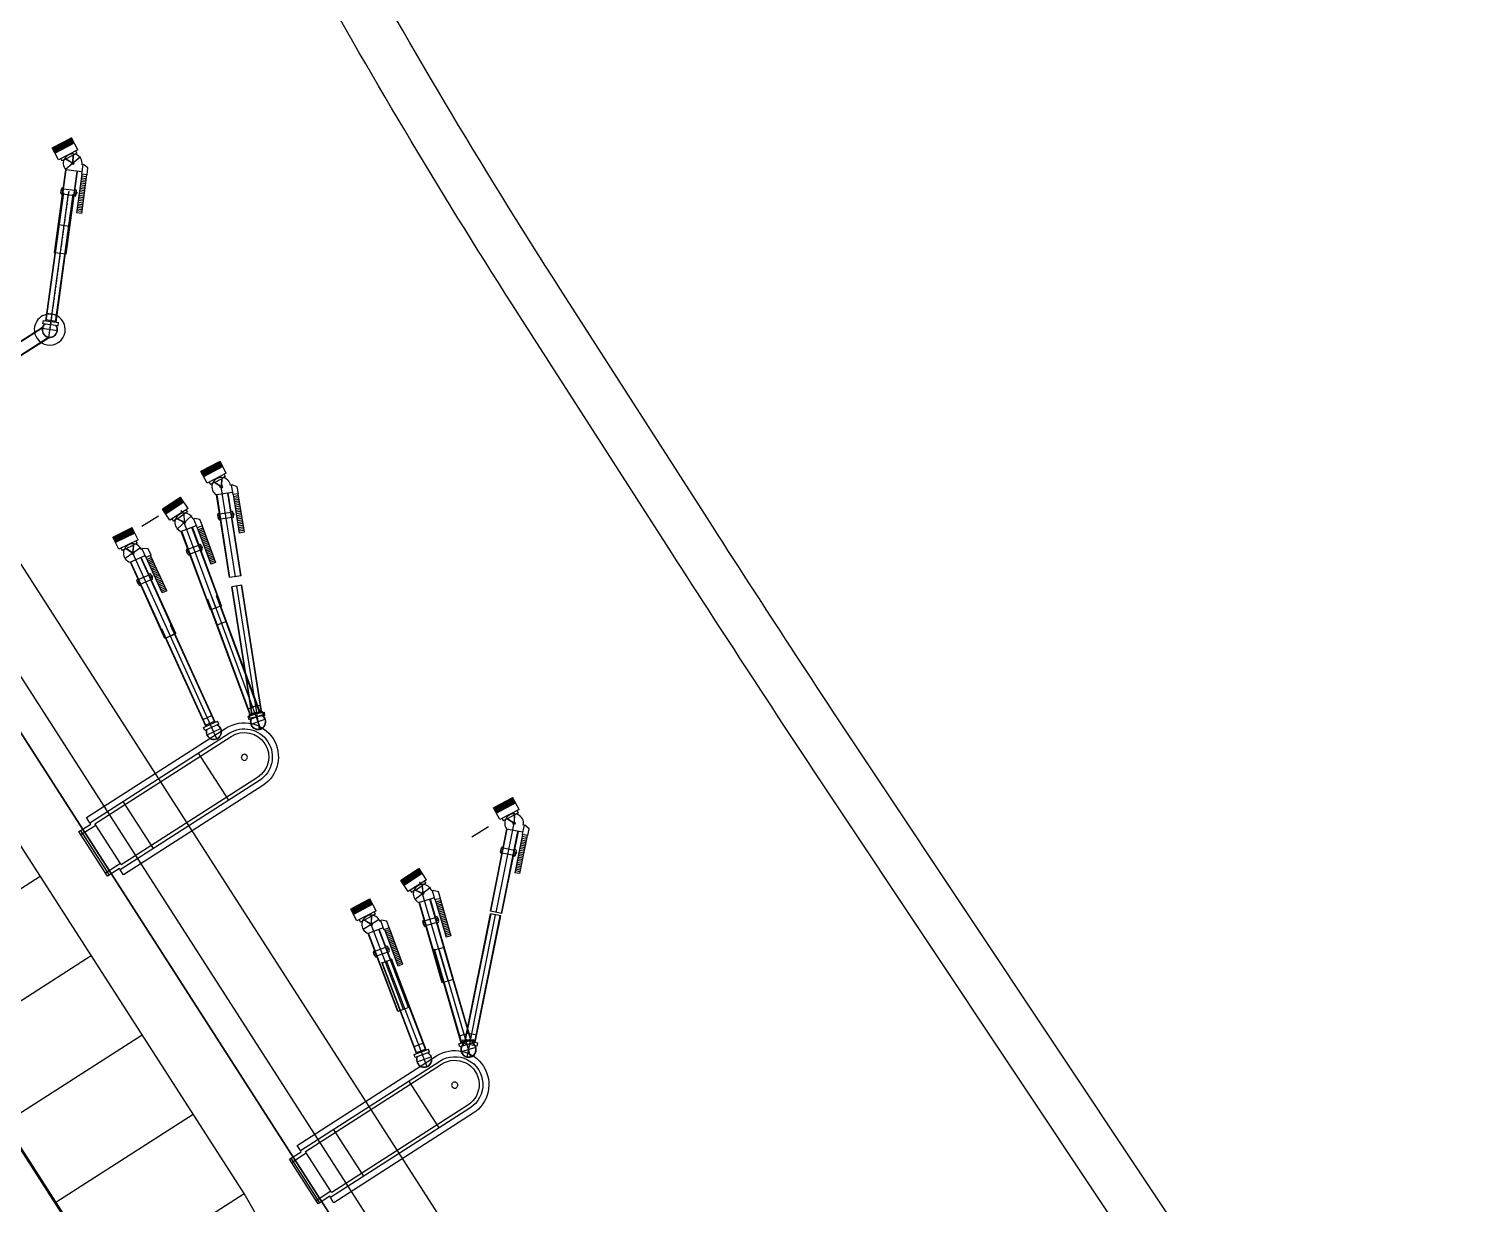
# Model space of a CAD drawing. Header units: millimetres. Extents: x 152904052 to 153933663, y 538271515 to 539240469.
# Drawn here: x 153551896 to 153554262, y 539112322 to 539114253 of the extents above; entities that cross this region are included whole.
import ezdxf

# ---------------------------------------------------------------- set-up
doc = ezdxf.new("R2010")
doc.units = ezdxf.units.MM
doc.linetypes.add('HIDDEN', pattern=[5.08, 2.54, -2.54])
doc.layers.add('BORD', color=7, linetype='Continuous')

msp = doc.modelspace()

# ---------------------------------------------------------------- linework, layer by layer
at = {"layer": 'BORD', "color": 133}
for points in [[(153553400.8, 539110687.6, 0.040914), (153553277.8, 539110923.6), (153551273.6, 539114045.4), (153550517.6, 539115455.4, 0.296213), (153550284.7, 539115583.4), (153549985.5, 539115561.5, 0.203452), (153549815.9, 539115474.3), (153549431.9, 539115013.3, 0.176327), (153549375.3, 539114856.3), (153549375.9, 539114706.3, 0.344328), (153549473, 539114582.9), (153550485.9, 539114334.1, -0.192117), (153550791, 539114116.1), (153552137.9, 539112013, -0.282544), (153552143.2, 539111383.4, -0.030306), (153551486.1, 539110568), (153552597, 539109546.4), (153552885.3, 539109875.9, 0.256068), (153553035.8, 539110556.9), (153553400.8, 539110687.6)], [(153553277.8, 539110923.6), (153553400.8, 539110687.6), (153553027, 539110553.7), (153552968.2, 539110724.8), (153550791, 539114116.1, 0.192117), (153550485.9, 539114334.1), (153549473, 539114582.9, -0.344328), (153549375.9, 539114706.3), (153549375.3, 539114856.3, -0.176327), (153549431.9, 539115013.3), (153549815.9, 539115474.3, -0.203452), (153549985.5, 539115561.5), (153550284.7, 539115583.4, -0.296213), (153550517.6, 539115455.4), (153551273.6, 539114045.4), (153553277.8, 539110923.6)], [(153551978.8, 539112934), (153551998.2, 539112946.4), (153551996.8, 539112948.6), (153552225.7, 539113095.5, -1), (153552275.4, 539113018.1), (153552046.5, 539112871.1), (153552045.2, 539112873.2), (153552025.8, 539112860.8)], [(153551982.1, 539112929), (153552006.5, 539112944.6), (153552005.1, 539112946.7), (153552229, 539113090.4, -1), (153552272.2, 539113023.1), (153552048.4, 539112879.4), (153552047, 539112881.5), (153552022.6, 539112865.9)], [(153551991.4, 539112957), (153552220.3, 539113103.9, -1), (153552280.8, 539113009.7), (153552051.9, 539112862.7)], [(153552337.2, 539112418.4), (153552566.1, 539112565.3, -1), (153552626.6, 539112471.1), (153552397.7, 539112324.2)], [(153552324.6, 539112395.5), (153552343.9, 539112407.9), (153552342.6, 539112410), (153552571.5, 539112556.9, -1), (153552621.2, 539112479.5), (153552392.3, 539112332.6), (153552390.9, 539112334.7), (153552371.6, 539112322.2)], [(153552327.8, 539112390.4), (153552352.2, 539112406.1), (153552350.9, 539112408.2), (153552574.7, 539112551.9, -1), (153552617.9, 539112484.6), (153552394.1, 539112340.9), (153552392.8, 539112343), (153552368.4, 539112327.3)], [(153553038.3, 539110548.2, 0.052875), (153552250.2, 539112339.2, 118.242353)]]:
    msp.add_lwpolyline(points, format="xyb", dxfattribs=at)
at = {"layer": 'BORD', "color": 133, "ltscale": 10}
for points in [[(153553319.9, 539110950.6), (153551316.8, 539114070.8), (153550918.5, 539114813.5, 0.414214), (153550715.4, 539114874.9), (153550398.8, 539114705.1, 0.212557), (153550363.9, 539114660.1), (153550319.2, 539114478, 0.414214), (153550429.1, 539114296.6), (153550474, 539114285.5, -0.192117), (153550748.9, 539114089), (153551852.3, 539112370.4)], [(153554261.6, 539111588.3, -0.017027), (153554023.6, 539111920.8), (153553288.1, 539113025.5, -0.004151), (153553011, 539113449.4), (153552770, 539113824.9, -0.017258), (153552399.6, 539114448.1)], [(153554044.8, 539111748.1, -0.00639), (153553957, 539111876.4), (153553221.5, 539112981.2, -0.004151), (153552943.7, 539113406.2), (153552702.6, 539113781.6, -0.015942), (153552356.4, 539114360.8, -0.015942)]]:
    msp.add_lwpolyline(points, format="xyb", dxfattribs=at)
at = {"layer": 'BORD', "color": 133, "flags": 128}
for points in [[(153552250.2, 539112339.2), (153551039, 539114223.5)], [(153551964.9, 539114073.1), (153551936.6, 539114058.2)], [(153551967.2, 539114071.2), (153551936.8, 539114055.2)], [(153551965.4, 539114072.1), (153551937.1, 539114057.1)], [(153551967.8, 539114070.2), (153551937.4, 539114054.1)], [(153551968.3, 539114069.2), (153551937.9, 539114053.2)], [(153551968.9, 539114068.1), (153551938.5, 539114052.1)], [(153551969.5, 539114067), (153551939.1, 539114050.9)], [(153551971.1, 539114065.3), (153551939.5, 539114048.6)], [(153551970.1, 539114065.9), (153551939.7, 539114049.8)], [(153551950.8, 539114065.6), (153551951.3, 539114064.6)], [(153551964.9, 539114073.2), (153551965.9, 539114073.8)], [(153551964.9, 539114073.2), (153551966.2, 539114070.7)], [(153551970.5, 539114065), (153551965.9, 539114073.8)], [(153551966.5, 539114074), (153551966, 539114073.7)], [(153551976.8, 539114054.5), (153551966.5, 539114074)], [(153551935, 539114057.3), (153551935.5, 539114057.6)], [(153551945.2, 539114037.8), (153551935, 539114057.3)], [(153551936.5, 539114058.3), (153551935.5, 539114057.7)], [(153551940.1, 539114048.9), (153551935.5, 539114057.7)], [(153551936.5, 539114058.3), (153551937.9, 539114055.7)], [(153551976.8, 539114054.5), (153551945.2, 539114037.8)], [(153551948.8, 539114039.7), (153551950.8, 539114036)], [(153551956.9, 539114039.2), (153551950.8, 539114036)], [(153551981.2, 539114042.7), (153551956.6, 539114022.1)], [(153551967.1, 539114032.8), (153551956.9, 539114039.2)], [(153551957.2, 539114039.3), (153551968.8, 539114045.5)], [(153551967.2, 539114033), (153551957.2, 539114039.3)], [(153551968.8, 539114045.5), (153551968.4, 539114033.6)], [(153551969.2, 539114045.7), (153551968.7, 539114033.6)], [(153551975.2, 539114048.9), (153551969.2, 539114045.7)], [(153551973.2, 539114052.6), (153551975.2, 539114048.9)], [(153551938.5, 539113885.2), (153551957.2, 539114021.5)], [(153551939.2, 539113885.1), (153551958, 539114021.4)], [(153551957, 539113882.7), (153551975.7, 539114018.9)], [(153551983.3, 539114017.9), (153551957.2, 539114021.5)], [(153551957.7, 539113882.6), (153551976.5, 539114018.8)], [(153551966.6, 539114032.1), (153551967.1, 539114032.8)], [(153551967.5, 539114030.5), (153551966.6, 539114032.1)], [(153551967.1, 539114031.3), (153551969.9, 539114032.8)], [(153551967.6, 539114033.7), (153551967.2, 539114033)], [(153551969.4, 539114030.4), (153551967.5, 539114030.5)], [(153551967.6, 539114033.7), (153551969.4, 539114030.4)], [(153551968.4, 539114033.6), (153551967.6, 539114033.7)], [(153551968.7, 539114033.6), (153551969.5, 539114033.6)], [(153551970.3, 539114032), (153551969.4, 539114030.4)], [(153551969.5, 539114033.6), (153551970.3, 539114032)], [(153551983.3, 539114014.4), (153551974.6, 539113951)], [(153551991.4, 539114013.2), (153551982.7, 539113949.8)], [(153551985, 539114030.3), (153551982.8, 539114014.4)], [(153551992.1, 539114013.2), (153551982.8, 539114014.4)], [(153551985, 539114030.3), (153551986.3, 539114030.2)], [(153551993.6, 539114024.5), (153551986.3, 539114030.2)], [(153551992.1, 539114013.2), (153551993.6, 539114024.5)], [(153551949.1, 539113982.9), (153551950.1, 539113990.4)], [(153551951.5, 539113991.5), (153551952.3, 539113991.4)], [(153551953, 539113990.4), (153551972.2, 539113987.8)], [(153551988.2, 539113989.7), (153551980.1, 539113990.9)], [(153551988.6, 539113992.6), (153551980.5, 539113993.7)], [(153551989, 539113995.4), (153551980.9, 539113996.6)], [(153551989.4, 539113998.3), (153551981.3, 539113999.4)], [(153551989.8, 539114001.1), (153551981.7, 539114002.3)], [(153551990.2, 539114004), (153551982, 539114005.1)], [(153551990.6, 539114006.8), (153551982.4, 539114008)], [(153551991, 539114009.7), (153551982.8, 539114010.8)], [(153551924.3, 539113773.5), (153551953.2, 539113983.5)], [(153551925.1, 539113773.4), (153551953.9, 539113983.4)], [(153551929.2, 539113746.1), (153551961.6, 539113982.4)], [(153551940.4, 539113771.3), (153551969.3, 539113981.3)], [(153551941.2, 539113771.2), (153551970, 539113981.2)], [(153551949.3, 539113988.3), (153551948.9, 539113985.2)], [(153551948.9, 539113985.2), (153551952.1, 539113984.7)], [(153551952.5, 539113987.9), (153551949.3, 539113988.3)], [(153551950.1, 539113981.6), (153551950.9, 539113981.4)], [(153551951.8, 539113982.2), (153551971.1, 539113979.5)], [(153551952.1, 539113984.7), (153551952.5, 539113987.9)], [(153551971.5, 539113982), (153551972, 539113985.2)], [(153551974.7, 539113981.6), (153551971.5, 539113982)], [(153551972.6, 539113978.5), (153551971.7, 539113978.6)], [(153551972, 539113985.2), (153551975.1, 539113984.8)], [(153551973.9, 539113988.4), (153551973.1, 539113988.5)], [(153551973.9, 539113979.5), (153551975, 539113987)], [(153551975.1, 539113984.8), (153551974.7, 539113981.6)], [(153551985.1, 539113966.9), (153551977, 539113968.1)], [(153551985.5, 539113969.8), (153551977.3, 539113970.9)], [(153551985.9, 539113972.6), (153551977.7, 539113973.8)], [(153551986.3, 539113975.5), (153551978.1, 539113976.6)], [(153551986.6, 539113978.3), (153551978.5, 539113979.5)], [(153551987, 539113981.2), (153551978.9, 539113982.3)], [(153551987.4, 539113984), (153551979.3, 539113985.2)], [(153551987.8, 539113986.9), (153551979.7, 539113988)], [(153551982.7, 539113949.8), (153551974.6, 539113951)], [(153551983.1, 539113952.7), (153551975, 539113953.8)], [(153551983.5, 539113955.5), (153551975.4, 539113956.7)], [(153551983.9, 539113958.4), (153551975.8, 539113959.5)], [(153551984.3, 539113961.2), (153551976.2, 539113962.4)], [(153551984.7, 539113964.1), (153551976.6, 539113965.2)], [(153551962.8, 539113928.5), (153551945.9, 539113930.8)], [(153551957.7, 539113882.6), (153551938.5, 539113885.2)], [(153551942.8, 539113782.8), (153551925.9, 539113785.2)], [(153551877.9, 539113736.5), (153551918.8, 539113762.8)], [(153551878.3, 539113735.9), (153551918.5, 539113761.7)], [(153551943.5, 539113757), (153551918.3, 539113760.5)], [(153551919.5, 539113768.5), (153551920.3, 539113774)], [(153551944.5, 539113765.1), (153551919.5, 539113768.5)], [(153551920.3, 539113774), (153551945.3, 539113770.6)], [(153551941.4, 539113772.4), (153551924.5, 539113774.8)], [(153551944.5, 539113765.1), (153551945.3, 539113770.6)], [(153551882.9, 539113716.8), (153551928.6, 539113746.2)], [(153551883.3, 539113716.2), (153551929.8, 539113746)], [(153552209, 539113541.5), (153552180.7, 539113526.6)], [(153552209.6, 539113540.5), (153552181.3, 539113525.6)], [(153552209, 539113541.6), (153552210, 539113542.2)], [(153552209, 539113541.6), (153552210.3, 539113539.1)], [(153552214.7, 539113533.4), (153552210, 539113542.2)], [(153552210.7, 539113542.4), (153552210.1, 539113542.1)], [(153552220.9, 539113522.9), (153552210.7, 539113542.4)], [(153552179.1, 539113525.7), (153552179.7, 539113526)], [(153552189.4, 539113506.3), (153552179.1, 539113525.7)], [(153552180.7, 539113526.7), (153552179.6, 539113526.1)], [(153552184.3, 539113517.4), (153552179.6, 539113526.1)], [(153552180.7, 539113526.7), (153552182, 539113524.2)], [(153552211.4, 539113539.7), (153552181, 539113523.6)], [(153552211.9, 539113538.6), (153552181.5, 539113522.6)], [(153552212.4, 539113537.7), (153552182, 539113521.6)], [(153552213, 539113536.5), (153552182.6, 539113520.5)], [(153552213.6, 539113535.4), (153552183.2, 539113519.3)], [(153552215.2, 539113533.7), (153552183.7, 539113517.1)], [(153552214.2, 539113534.3), (153552183.8, 539113518.2)], [(153552220.9, 539113522.9), (153552189.4, 539113506.3)], [(153552194.9, 539113534.1), (153552195.4, 539113533)], [(153552219.3, 539113517.3), (153552213.3, 539113514.1)], [(153552217.4, 539113521), (153552219.3, 539113517.3)], [(153552193, 539113508.2), (153552194.9, 539113504.4)], [(153552201, 539113507.6), (153552194.9, 539113504.4)], [(153552211.2, 539113501.2), (153552201, 539113507.6)], [(153552201.3, 539113507.8), (153552213, 539113513.9)], [(153552211.3, 539113501.4), (153552201.3, 539113507.8)], [(153552210.8, 539113500.5), (153552211.2, 539113501.2)], [(153552211.6, 539113498.9), (153552210.8, 539113500.5)], [(153552211.2, 539113499.7), (153552214, 539113501.2)], [(153552211.8, 539113502.1), (153552211.3, 539113501.4)], [(153552213.5, 539113498.8), (153552211.6, 539113498.9)], [(153552211.8, 539113502.1), (153552213.5, 539113498.8)], [(153552212.5, 539113502.1), (153552211.8, 539113502.1)], [(153552213, 539113513.9), (153552212.5, 539113502.1)], [(153552213.3, 539113514.1), (153552212.8, 539113502)], [(153552212.8, 539113502), (153552213.6, 539113502)], [(153552214.5, 539113500.4), (153552213.5, 539113498.8)], [(153552213.6, 539113502), (153552214.5, 539113500.4)], [(153552229, 539113503.6), (153552230.3, 539113503.8)], [(153552229, 539113503.6), (153552231.4, 539113487.7)], [(153552238.9, 539113500.4), (153552230.3, 539113503.8)], [(153552240.7, 539113489.2), (153552238.9, 539113500.4)], [(153552144.3, 539113482.5), (153552117.6, 539113464.9)], [(153552146.8, 539113480.9), (153552118.1, 539113461.9)], [(153552145, 539113481.5), (153552118.2, 539113463.9)], [(153552147.5, 539113479.9), (153552118.8, 539113460.9)], [(153552148.1, 539113479), (153552119.4, 539113460)], [(153552148.8, 539113477.9), (153552120.1, 539113459)], [(153552149.5, 539113476.8), (153552120.8, 539113457.9)], [(153552150.2, 539113475.8), (153552121.5, 539113456.8)], [(153552151.3, 539113475.3), (153552121.5, 539113455.7)], [(153552131, 539113473.7), (153552131.6, 539113472.7)], [(153552144.3, 539113482.6), (153552145.3, 539113483.2)], [(153552144.3, 539113482.6), (153552145.8, 539113480.2)], [(153552145.9, 539113483.5), (153552145.3, 539113483.1)], [(153552150.7, 539113475), (153552145.3, 539113483.2)], [(153552158, 539113465.1), (153552145.9, 539113483.5)], [(153552230.9, 539113491.2), (153552204.9, 539113487.1)], [(153552226.2, 539113351.3), (153552204.9, 539113487.1)], [(153552226.9, 539113351.4), (153552205.7, 539113487.2)], [(153552244.7, 539113354.1), (153552223.4, 539113490)], [(153552245.4, 539113354.3), (153552224.1, 539113490.1)], [(153552240.7, 539113489.2), (153552231.4, 539113487.7)], [(153552232, 539113487.8), (153552241.9, 539113424.6)], [(153552240.6, 539113485.5), (153552232.5, 539113484.3)], [(153552241.1, 539113482.7), (153552233, 539113481.4)], [(153552241.5, 539113479.9), (153552233.4, 539113478.6)], [(153552241.9, 539113477), (153552233.8, 539113475.7)], [(153552242.4, 539113474.2), (153552234.3, 539113472.9)], [(153552242.8, 539113471.3), (153552234.7, 539113470.1)], [(153552240.1, 539113489.1), (153552250, 539113425.9)], [(153552109.4, 539113452.5), (153552082.2, 539113435.6)], [(153552116.1, 539113463.9), (153552116.6, 539113464.2)], [(153552128.2, 539113445.5), (153552116.1, 539113463.9)], [(153552117.6, 539113465), (153552116.6, 539113464.3)], [(153552122, 539113456), (153552116.6, 539113464.3)], [(153552117.6, 539113465), (153552119.1, 539113462.6)], [(153552158, 539113465.1), (153552128.2, 539113445.5)], [(153552131.5, 539113447.7), (153552133.9, 539113444.2)], [(153552139.6, 539113447.9), (153552133.9, 539113444.2)], [(153552150.4, 539113442.5), (153552139.6, 539113447.9)], [(153552139.9, 539113448.1), (153552150.9, 539113455.4)], [(153552150.5, 539113442.8), (153552139.9, 539113448.1)], [(153552164.1, 539113453.2), (153552140.5, 539113431.5)], [(153552146.4, 539113461.2), (153552146.1, 539113460.5)], [(153552147.2, 539113461.3), (153552146.4, 539113461.2)], [(153552146.4, 539113461.2), (153552148.4, 539113458.1)], [(153552150.9, 539113455.4), (153552151.6, 539113443.5)], [(153552156.9, 539113459.3), (153552151.2, 539113455.6)], [(153552151.2, 539113455.6), (153552151.9, 539113443.5)], [(153552154.6, 539113462.9), (153552156.9, 539113459.3)], [(153552167.2, 539113448.2), (153552168.5, 539113448.7)], [(153552167.2, 539113448.2), (153552172.8, 539113433.2)], [(153552177.6, 539113447.1), (153552168.5, 539113448.7)], [(153552181.6, 539113436.4), (153552177.6, 539113447.1)], [(153552210.1, 539113453.6), (153552206.9, 539113453.1)], [(153552206.9, 539113453.1), (153552207.4, 539113449.9)], [(153552208.2, 539113447.8), (153552207, 539113455.3)], [(153552207.4, 539113449.9), (153552210.6, 539113450.4)], [(153552208, 539113456.7), (153552208.9, 539113456.8)], [(153552209.6, 539113446.8), (153552210.4, 539113447)], [(153552209.8, 539113456.1), (153552229, 539113459.1)], [(153552210.6, 539113450.4), (153552210.1, 539113453.6)], [(153552211.1, 539113447.9), (153552230.3, 539113450.9)], [(153552229.5, 539113456.6), (153552232.6, 539113457.1)], [(153552230, 539113453.5), (153552229.5, 539113456.6)], [(153552230.5, 539113460.2), (153552229.6, 539113460.1)], [(153552233.1, 539113454), (153552230, 539113453.5)], [(153552232, 539113450.3), (153552231.2, 539113450.2)], [(153552233, 539113451.7), (153552231.8, 539113459.2)], [(153552232.6, 539113457.1), (153552233.1, 539113454)], [(153552243.3, 539113468.5), (153552235.2, 539113467.2)], [(153552243.7, 539113465.6), (153552235.6, 539113464.4)], [(153552244.2, 539113462.8), (153552236.1, 539113461.5)], [(153552244.6, 539113460), (153552236.5, 539113458.7)], [(153552245.1, 539113457.1), (153552237, 539113455.9)], [(153552245.5, 539113454.3), (153552237.4, 539113453)], [(153552246, 539113451.4), (153552237.9, 539113450.2)], [(153552246.4, 539113448.6), (153552238.3, 539113447.3)], [(153552246.8, 539113445.8), (153552238.7, 539113444.5)], [(153552064.7, 539113432.6), (153552036, 539113418.4)], [(153552067, 539113430.7), (153552036.2, 539113415.5)], [(153552065.2, 539113431.6), (153552036.5, 539113417.4)], [(153552067.5, 539113429.6), (153552036.7, 539113414.4)], [(153552068, 539113428.7), (153552037.2, 539113413.4)], [(153552068.6, 539113427.5), (153552037.7, 539113412.3)], [(153552069.1, 539113426.4), (153552038.3, 539113411.1)], [(153552070.7, 539113424.6), (153552038.7, 539113408.8)], [(153552069.7, 539113425.2), (153552038.9, 539113410)], [(153552050.4, 539113425.5), (153552050.9, 539113424.5)], [(153552064.7, 539113432.7), (153552065.8, 539113433.2)], [(153552064.7, 539113432.7), (153552065.9, 539113430.2)], [(153552066.4, 539113433.4), (153552065.8, 539113433.1)], [(153552070.1, 539113424.4), (153552065.8, 539113433.2)], [(153552076.1, 539113413.7), (153552066.4, 539113433.4)], [(153552171.6, 539113436.4), (153552146.9, 539113427.3)], [(153552194.7, 539113298.4), (153552146.9, 539113427.3)], [(153552195.4, 539113298.6), (153552147.6, 539113427.6)], [(153552150, 539113441.7), (153552150.3, 539113442.4)], [(153552151.2, 539113440.2), (153552150, 539113441.7)], [(153552150.6, 539113440.9), (153552153.1, 539113442.9)], [(153552153, 539113440.5), (153552151.2, 539113440.2)], [(153552151.8, 539113443.5), (153552152.6, 539113443.7)], [(153552152.6, 539113443.7), (153552153.7, 539113442.2)], [(153552153.7, 539113442.2), (153552153, 539113440.5)], [(153552212.2, 539113304.9), (153552164.4, 539113433.8)], [(153552212.9, 539113305.1), (153552165.1, 539113434.1)], [(153552181.6, 539113436.4), (153552172.8, 539113433.2)], [(153552173.3, 539113433.4), (153552195.5, 539113373.4)], [(153552182.2, 539113432.8), (153552174.5, 539113430)], [(153552183.2, 539113430.2), (153552175.5, 539113427.3)], [(153552184.2, 539113427.5), (153552176.5, 539113424.6)], [(153552185.2, 539113424.8), (153552177.5, 539113421.9)], [(153552186.2, 539113422.1), (153552178.5, 539113419.2)], [(153552181, 539113436.2), (153552203.2, 539113376.2)], [(153552247.3, 539113442.9), (153552239.2, 539113441.6)], [(153552247.7, 539113440.1), (153552239.6, 539113438.8)], [(153552248.2, 539113437.2), (153552240.1, 539113436)], [(153552248.6, 539113434.4), (153552240.5, 539113433.1)], [(153552249.1, 539113431.5), (153552241, 539113430.3)], [(153552249.5, 539113428.7), (153552241.4, 539113427.4)], [(153552250, 539113425.9), (153552241.9, 539113424.6)], [(153552034.4, 539113417.6), (153552035, 539113417.9)], [(153552044.1, 539113397.9), (153552034.4, 539113417.6)], [(153552036, 539113418.5), (153552034.9, 539113418)], [(153552039.3, 539113409.1), (153552034.9, 539113418)], [(153552036, 539113418.5), (153552037.2, 539113416)], [(153552076.1, 539113413.7), (153552044.1, 539113397.9)], [(153552047.7, 539113399.7), (153552049.6, 539113395.9)], [(153552055.8, 539113398.9), (153552049.6, 539113395.9)], [(153552079.8, 539113400.4), (153552054.7, 539113382.5)], [(153552065.8, 539113392.2), (153552055.8, 539113398.9)], [(153552056.1, 539113399.1), (153552067.9, 539113404.9)], [(153552066, 539113392.5), (153552056.1, 539113399.1)], [(153552067.9, 539113404.9), (153552067.2, 539113393.1)], [(153552068.2, 539113405.1), (153552067.5, 539113393)], [(153552074.4, 539113408.1), (153552068.2, 539113405.1)], [(153552072.5, 539113411.9), (153552074.4, 539113408.1)], [(153552081.3, 539113397.8), (153552082.3, 539113398.3)], [(153552082.1, 539113398.8), (153552083.3, 539113399.4)], [(153552082.1, 539113398.8), (153552088.7, 539113384.2)], [(153552092.5, 539113398.5), (153552083.3, 539113399.4)], [(153552097.2, 539113388.1), (153552092.5, 539113398.5)], [(153552156, 539113398.1), (153552156.8, 539113398.4)], [(153552157.8, 539113397.9), (153552176, 539113404.7)], [(153552177.3, 539113406), (153552176.5, 539113405.7)], [(153552177, 539113402.3), (153552180, 539113403.4)], [(153552178.1, 539113399.3), (153552177, 539113402.3)], [(153552181.1, 539113400.4), (153552178.1, 539113399.3)], [(153552181.5, 539113398.2), (153552178.8, 539113405.3)], [(153552187.2, 539113419.4), (153552179.5, 539113416.5)], [(153552180, 539113403.4), (153552181.1, 539113400.4)], [(153552188.2, 539113416.7), (153552180.5, 539113413.8)], [(153552189.2, 539113414), (153552181.5, 539113411.1)], [(153552190.2, 539113411.3), (153552182.5, 539113408.4)], [(153552191.2, 539113408.6), (153552183.5, 539113405.7)], [(153552192.2, 539113405.9), (153552184.5, 539113403)], [(153552193.2, 539113403.2), (153552185.5, 539113400.3)], [(153552194.2, 539113400.5), (153552186.5, 539113397.6)], [(153552087.3, 539113387.4), (153552063.3, 539113376.5)], [(153552120.1, 539113251.3), (153552063.3, 539113376.5)], [(153552120.8, 539113251.6), (153552064, 539113376.8)], [(153552065.4, 539113391.6), (153552065.8, 539113392.2)], [(153552066.2, 539113389.9), (153552065.4, 539113391.6)], [(153552065.8, 539113390.7), (153552068.6, 539113392.2)], [(153552066.4, 539113393.1), (153552066, 539113392.5)], [(153552068, 539113389.8), (153552066.2, 539113389.9)], [(153552066.4, 539113393.1), (153552068, 539113389.8)], [(153552067.2, 539113393.1), (153552066.4, 539113393.1)], [(153552067.5, 539113393), (153552068.2, 539113393)], [(153552069.1, 539113391.3), (153552068, 539113389.8)], [(153552068.2, 539113393), (153552069.1, 539113391.3)], [(153552137.1, 539113259), (153552080.3, 539113384.2)], [(153552137.8, 539113259.3), (153552081, 539113384.5)], [(153552097.2, 539113388.1), (153552088.7, 539113384.2)], [(153552115.6, 539113326.1), (153552089.2, 539113384.4)], [(153552098.1, 539113384.5), (153552090.7, 539113381.2)], [(153552099.3, 539113381.9), (153552091.8, 539113378.5)], [(153552100.5, 539113379.3), (153552093, 539113375.9)], [(153552101.7, 539113376.7), (153552094.2, 539113373.3)], [(153552123.1, 539113329.5), (153552096.6, 539113387.8)], [(153552157.9, 539113389.5), (153552155.3, 539113396.6)], [(153552158.6, 539113395.5), (153552155.6, 539113394.4)], [(153552155.6, 539113394.4), (153552156.7, 539113391.4)], [(153552156.7, 539113391.4), (153552159.7, 539113392.5)], [(153552159.7, 539113392.5), (153552158.6, 539113395.5)], [(153552159.5, 539113388.8), (153552160.3, 539113389.1)], [(153552160.7, 539113390.1), (153552178.9, 539113396.9)], [(153552180.8, 539113396.6), (153552180, 539113396.4)], [(153552195.2, 539113397.8), (153552187.5, 539113394.9)], [(153552196.2, 539113395.1), (153552188.5, 539113392.2)], [(153552197.2, 539113392.4), (153552189.5, 539113389.5)], [(153552198.2, 539113389.7), (153552190.5, 539113386.8)], [(153552199.2, 539113387), (153552191.5, 539113384.1)], [(153552200.2, 539113384.3), (153552192.5, 539113381.4)], [(153552201.2, 539113381.6), (153552193.5, 539113378.7)], [(153552202.2, 539113378.9), (153552194.5, 539113376.1)], [(153552203.2, 539113376.2), (153552195.5, 539113373.4)], [(153552076.3, 539113348), (153552094, 539113356)], [(153552095.1, 539113357.4), (153552094.3, 539113357.1)], [(153552095.1, 539113353.7), (153552098, 539113355)], [(153552096.5, 539113350.8), (153552095.1, 539113353.7)], [(153552102.9, 539113374.1), (153552095.4, 539113370.7)], [(153552099.4, 539113352.1), (153552096.5, 539113350.8)], [(153552104.1, 539113371.4), (153552096.6, 539113368.1)], [(153552099.8, 539113349.9), (153552096.7, 539113356.8)], [(153552105.3, 539113368.8), (153552097.8, 539113365.4)], [(153552098, 539113355), (153552099.4, 539113352.1)], [(153552106.4, 539113366.2), (153552099, 539113362.8)], [(153552107.6, 539113363.6), (153552100.2, 539113360.2)], [(153552108.8, 539113361), (153552101.4, 539113357.6)], [(153552110, 539113358.3), (153552102.5, 539113355)], [(153552111.2, 539113355.7), (153552103.7, 539113352.3)], [(153552112.4, 539113353.1), (153552104.9, 539113349.7)], [(153552245.4, 539113354.3), (153552226.2, 539113351.3)], [(153552077, 539113339.5), (153552073.8, 539113346.5)], [(153552077.2, 539113345.6), (153552074.3, 539113344.3)], [(153552074.3, 539113344.3), (153552075.6, 539113341.4)], [(153552074.4, 539113348.1), (153552075.2, 539113348.4)], [(153552075.6, 539113341.4), (153552078.5, 539113342.7)], [(153552078.5, 539113342.7), (153552077.2, 539113345.6)], [(153552078.6, 539113339), (153552079.3, 539113339.3)], [(153552079.7, 539113340.4), (153552097.4, 539113348.4)], [(153552099.2, 539113348.3), (153552098.5, 539113348)], [(153552113.6, 539113350.5), (153552106.1, 539113347.1)], [(153552114.8, 539113347.9), (153552107.3, 539113344.5)], [(153552116, 539113345.3), (153552108.5, 539113341.9)], [(153552117.1, 539113342.6), (153552109.7, 539113339.2)], [(153552118.3, 539113340), (153552110.9, 539113336.6)], [(153552119.5, 539113337.4), (153552112.1, 539113334)], [(153552120.7, 539113334.8), (153552113.2, 539113331.4)], [(153552121.9, 539113332.2), (153552114.4, 539113328.8)], [(153552123.1, 539113329.5), (153552115.6, 539113326.1)], [(153552246.6, 539113338.8), (153552229.8, 539113336.2)], [(153552262.7, 539113126.8), (153552229.8, 539113336.2)], [(153552263.4, 539113126.9), (153552230.5, 539113336.3)], [(153552275.2, 539113101.9), (153552238.2, 539113337.5)], [(153552278.7, 539113129.3), (153552245.9, 539113338.7)], [(153552279.5, 539113129.4), (153552246.6, 539113338.8)], [(153552260.5, 539113124.3), (153552189.6, 539113315.9)], [(153552261.2, 539113124.6), (153552190.3, 539113316.1)], [(153552212.9, 539113305.1), (153552194.7, 539113298.4)], [(153552277.6, 539113102.5), (153552197.5, 539113318.8)], [(153552275.7, 539113129.9), (153552204.8, 539113321.5)], [(153552276.4, 539113130.2), (153552205.5, 539113321.8)], [(153552187, 539113107), (153552114.5, 539113266.7)], [(153552187.6, 539113107.3), (153552115.2, 539113267)], [(153552137.8, 539113259.3), (153552120.1, 539113251.3)], [(153552136.8, 539113258.6), (153552121.3, 539113251.6)], [(153552205.6, 539113086.4), (153552128.5, 539113256.3)], [(153552201.8, 539113113.7), (153552129.3, 539113273.4)], [(153552202.4, 539113114), (153552130, 539113273.7)], [(153552221.3, 539113279.1), (153552205.4, 539113273.2)], [(153552272.3, 539113141.3), (153552256.4, 539113135.4)], [(153552277.6, 539113141), (153552260.8, 539113138.4)], [(153552197.6, 539113124.7), (153552182.1, 539113117.7)], [(153552183.2, 539113105.3), (153552206.2, 539113115.7)], [(153552201.9, 539113115.2), (153552186.4, 539113108.2)], [(153552208.5, 539113110.6), (153552206.2, 539113115.7)], [(153552256.6, 539113122.9), (153552280.3, 539113131.6)], [(153552258.6, 539113117.7), (153552256.6, 539113122.9)], [(153552258.6, 539113126.1), (153552283.5, 539113130)], [(153552282.2, 539113126.4), (153552258.6, 539113117.7)], [(153552259.5, 539113120.6), (153552258.6, 539113126.1)], [(153552284.4, 539113124.5), (153552259.5, 539113120.6)], [(153552276, 539113131.4), (153552260, 539113125.5)], [(153552285.2, 539113118.8), (153552261.3, 539113110)], [(153552279.3, 539113130.7), (153552262.5, 539113128)], [(153552282.2, 539113126.4), (153552280.3, 539113131.6)], [(153552284.4, 539113124.5), (153552283.5, 539113130)], [(153552185.5, 539113100.2), (153552183.2, 539113105.3)], [(153552208.5, 539113110.6), (153552185.5, 539113100.2)], [(153552212, 539113103.3), (153552188.8, 539113092.7)], [(153552224.9, 539112985.7), (153552175.2, 539113063.1)], [(153552101.2, 539112906.3), (153552051.5, 539112983.7)], [(153552660.2, 539112973.1), (153552660.8, 539112973.4)], [(153552670.5, 539112953.6), (153552660.2, 539112973.1)], [(153552661.8, 539112974), (153552660.8, 539112973.5)], [(153552665.4, 539112964.7), (153552660.8, 539112973.5)], [(153552661.8, 539112974), (153552663.2, 539112971.5)], [(153552690.2, 539112988.9), (153552661.9, 539112973.9)], [(153552692.5, 539112987), (153552662.1, 539112971)], [(153552690.7, 539112987.9), (153552662.4, 539112972.9)], [(153552693.1, 539112986), (153552662.7, 539112969.9)], [(153552693.6, 539112985), (153552663.2, 539112968.9)], [(153552694.2, 539112983.9), (153552663.8, 539112967.8)], [(153552694.8, 539112982.8), (153552664.3, 539112966.7)], [(153552696.4, 539112981.1), (153552664.8, 539112964.4)], [(153552695.4, 539112981.6), (153552664.9, 539112965.6)], [(153552676, 539112981.4), (153552676.6, 539112980.4)], [(153552690.1, 539112989), (153552691.2, 539112989.5)], [(153552690.1, 539112989), (153552691.5, 539112986.5)], [(153552691.8, 539112989.7), (153552691.2, 539112989.4)], [(153552695.8, 539112980.8), (153552691.2, 539112989.5)], [(153552702.1, 539112970.3), (153552691.8, 539112989.7)], [(153552702.1, 539112970.3), (153552670.5, 539112953.6)], [(153552674.1, 539112955.5), (153552676.1, 539112951.7)], [(153552682.1, 539112954.9), (153552676.1, 539112951.7)], [(153552692.3, 539112948.5), (153552682.1, 539112954.9)], [(153552682.4, 539112955.1), (153552694.1, 539112961.3)], [(153552692.5, 539112948.8), (153552682.4, 539112955.1)], [(153552692.9, 539112949.4), (153552692.5, 539112948.8)], [(153552692.9, 539112949.4), (153552694.6, 539112946.2)], [(153552693.7, 539112949.4), (153552692.9, 539112949.4)], [(153552694.1, 539112961.3), (153552693.7, 539112949.4)], [(153552694.4, 539112961.4), (153552694, 539112949.4)], [(153552694, 539112949.4), (153552694.8, 539112949.4)], [(153552700.5, 539112964.6), (153552694.4, 539112961.4)], [(153552694.8, 539112949.4), (153552695.6, 539112947.7)], [(153552698.5, 539112968.4), (153552700.5, 539112964.6)], [(153552651.8, 539112942), (153552624.6, 539112925.1)], [(153552654.8, 539112803.1), (153552681.9, 539112937.9)], [(153552655.5, 539112803), (153552682.6, 539112937.8)], [(153552673.1, 539112799.5), (153552700.2, 539112934.3)], [(153552673.8, 539112799.3), (153552700.9, 539112934.1)], [(153552707.7, 539112932.8), (153552681.9, 539112937.9)], [(153552691.9, 539112947.9), (153552692.3, 539112948.5)], [(153552692.8, 539112946.2), (153552691.9, 539112947.9)], [(153552692.4, 539112947.1), (153552695.2, 539112948.5)], [(153552694.6, 539112946.2), (153552692.8, 539112946.2)], [(153552695.6, 539112947.7), (153552694.6, 539112946.2)], [(153552707.5, 539112929.3), (153552694.9, 539112866.5)], [(153552715.5, 539112927.6), (153552702.9, 539112864.9)], [(153552714.8, 539112924.1), (153552706.8, 539112925.7)], [(153552710.1, 539112945.1), (153552707, 539112929.4)], [(153552716.2, 539112927.5), (153552707, 539112929.4)], [(153552710.1, 539112945.1), (153552711.4, 539112944.8)], [(153552718.4, 539112938.7), (153552711.4, 539112944.8)], [(153552716.2, 539112927.5), (153552718.4, 539112938.7)], [(153552671.3, 539112900), (153552672.9, 539112907.4)], [(153552672, 539112905.4), (153552671.3, 539112902.2)], [(153552671.3, 539112902.2), (153552674.5, 539112901.6)], [(153552675.1, 539112904.7), (153552672, 539112905.4)], [(153552674.3, 539112908.4), (153552675.1, 539112908.2)], [(153552674.5, 539112901.6), (153552675.1, 539112904.7)], [(153552675.7, 539112907.2), (153552694.7, 539112903.4)], [(153552696.5, 539112903.9), (153552695.7, 539112904.1)], [(153552696, 539112895), (153552697.5, 539112902.5)], [(153552710.3, 539112901.6), (153552702.2, 539112903.2)], [(153552710.8, 539112904.4), (153552702.8, 539112906)], [(153552711.4, 539112907.2), (153552703.4, 539112908.8)], [(153552712, 539112910), (153552703.9, 539112911.6)], [(153552712.5, 539112912.8), (153552704.5, 539112914.5)], [(153552713.1, 539112915.7), (153552705.1, 539112917.3)], [(153552713.7, 539112918.5), (153552705.6, 539112920.1)], [(153552714.2, 539112921.3), (153552706.2, 539112922.9)], [(153552672.3, 539112898.6), (153552673.1, 539112898.4)], [(153552674.1, 539112899.1), (153552693.1, 539112895.2)], [(153552693.7, 539112897.7), (153552694.4, 539112900.9)], [(153552696.9, 539112897.1), (153552693.7, 539112897.7)], [(153552694.6, 539112894.1), (153552693.7, 539112894.2)], [(153552694.4, 539112900.9), (153552697.5, 539112900.2)], [(153552697.5, 539112900.2), (153552696.9, 539112897.1)], [(153552705.2, 539112876.2), (153552697.1, 539112877.8)], [(153552705.7, 539112879), (153552697.7, 539112880.6)], [(153552706.3, 539112881.8), (153552698.3, 539112883.4)], [(153552706.9, 539112884.6), (153552698.8, 539112886.3)], [(153552707.4, 539112887.5), (153552699.4, 539112889.1)], [(153552708, 539112890.3), (153552700, 539112891.9)], [(153552708.6, 539112893.1), (153552700.5, 539112894.7)], [(153552709.1, 539112895.9), (153552701.1, 539112897.5)], [(153552709.7, 539112898.7), (153552701.7, 539112900.4)], [(153551689.7, 539112716.1), (153551915.3, 539112860.9)], [(153552507.7, 539112853.8), (153552508.3, 539112854.1)], [(153552509.2, 539112854.9), (153552508.2, 539112854.2)], [(153552513.7, 539112845.9), (153552508.2, 539112854.2)], [(153552509.2, 539112854.9), (153552510.8, 539112852.5)], [(153552536, 539112872.4), (153552509.3, 539112854.8)], [(153552538.5, 539112870.8), (153552509.8, 539112851.8)], [(153552536.7, 539112871.4), (153552509.9, 539112853.8)], [(153552539.2, 539112869.8), (153552510.4, 539112850.8)], [(153552539.8, 539112868.9), (153552511, 539112849.9)], [(153552540.5, 539112867.8), (153552511.7, 539112848.9)], [(153552541.2, 539112866.7), (153552512.4, 539112847.8)], [(153552541.9, 539112865.7), (153552513.1, 539112846.8)], [(153552543, 539112865.2), (153552513.1, 539112845.6)], [(153552549.7, 539112855), (153552519.8, 539112835.4)], [(153552522.7, 539112863.6), (153552523.3, 539112862.6)], [(153552536, 539112872.5), (153552537, 539112873.1)], [(153552536, 539112872.5), (153552537.5, 539112870.1)], [(153552537.6, 539112873.4), (153552537, 539112873)], [(153552542.4, 539112864.9), (153552537, 539112873.1)], [(153552549.7, 539112855), (153552537.6, 539112873.4)], [(153552702.9, 539112864.9), (153552694.9, 539112866.5)], [(153552703.5, 539112867.7), (153552695.4, 539112869.3)], [(153552704, 539112870.5), (153552696, 539112872.2)], [(153552704.6, 539112873.4), (153552696.6, 539112875)], [(153552519.8, 539112835.4), (153552507.7, 539112853.8)], [(153552523.2, 539112837.6), (153552525.6, 539112834.1)], [(153552531.3, 539112837.8), (153552525.6, 539112834.1)], [(153552542, 539112832.4), (153552531.3, 539112837.8)], [(153552556.6, 539112842.1), (153552531.4, 539112822.3)], [(153552531.6, 539112838), (153552542.6, 539112845.3)], [(153552542.2, 539112832.7), (153552531.6, 539112838)], [(153552538.4, 539112850.6), (153552538.1, 539112849.9)], [(153552538.4, 539112850.6), (153552540.5, 539112847.5)], [(153552539.2, 539112850.6), (153552538.4, 539112850.6)], [(153552541.7, 539112831.7), (153552542, 539112832.4)], [(153552542.7, 539112830.2), (153552541.7, 539112831.7)], [(153552542.2, 539112830.9), (153552544.9, 539112832.7)], [(153552542.6, 539112845.3), (153552543.3, 539112833.4)], [(153552548.6, 539112849.2), (153552542.9, 539112845.5)], [(153552542.9, 539112845.5), (153552543.6, 539112833.5)], [(153552543.6, 539112833.5), (153552544.3, 539112833.5)], [(153552544.3, 539112833.5), (153552545.4, 539112832)], [(153552545.4, 539112832), (153552544.6, 539112830.3)], [(153552546.3, 539112852.8), (153552548.6, 539112849.2)], [(153552559.3, 539112837), (153552560.6, 539112837.4)], [(153552559.3, 539112837), (153552563.8, 539112821.6)], [(153552569.6, 539112835.2), (153552560.6, 539112837.4)], [(153552572.8, 539112824.2), (153552569.6, 539112835.2)], [(153552425.3, 539112806.6), (153552425.9, 539112806.9)], [(153552426.9, 539112807.6), (153552425.9, 539112807)], [(153552430.5, 539112798.2), (153552425.9, 539112807)], [(153552426.9, 539112807.6), (153552428.2, 539112805)], [(153552455.3, 539112822.4), (153552427, 539112807.5)], [(153552457.6, 539112820.6), (153552427.2, 539112804.5)], [(153552455.8, 539112821.4), (153552427.5, 539112806.4)], [(153552458.2, 539112819.5), (153552427.7, 539112803.4)], [(153552458.7, 539112818.6), (153552428.2, 539112802.5)], [(153552459.3, 539112817.4), (153552428.8, 539112801.4)], [(153552459.8, 539112816.3), (153552429.4, 539112800.2)], [(153552461.5, 539112814.6), (153552429.9, 539112797.9)], [(153552460.4, 539112815.2), (153552430, 539112799.1)], [(153552441.1, 539112814.9), (153552441.6, 539112813.9)], [(153552455.2, 539112822.5), (153552456.3, 539112823.1)], [(153552455.2, 539112822.5), (153552456.5, 539112820)], [(153552456.9, 539112823.3), (153552456.3, 539112823)], [(153552460.9, 539112814.3), (153552456.3, 539112823.1)], [(153552467.2, 539112803.8), (153552456.9, 539112823.3)], [(153552562.8, 539112824.9), (153552537.6, 539112817.6)], [(153552575.8, 539112685.5), (153552537.6, 539112817.6)], [(153552576.6, 539112685.8), (153552538.3, 539112817.8)], [(153552544.6, 539112830.3), (153552542.7, 539112830.2)], [(153552593.8, 539112690.7), (153552555.5, 539112822.8)], [(153552594.5, 539112691), (153552556.2, 539112823)], [(153552572.8, 539112824.2), (153552563.8, 539112821.6)], [(153552564.3, 539112821.7), (153552582.1, 539112760.3)], [(153552573.2, 539112820.6), (153552565.3, 539112818.3)], [(153552574, 539112817.8), (153552566.1, 539112815.5)], [(153552574.8, 539112815), (153552566.9, 539112812.8)], [(153552575.6, 539112812.3), (153552567.7, 539112810)], [(153552576.4, 539112809.5), (153552568.5, 539112807.2)], [(153552577.2, 539112806.8), (153552569.3, 539112804.5)], [(153552572.2, 539112824), (153552590, 539112762.5)], [(153552435.6, 539112787.2), (153552425.3, 539112806.6)], [(153552467.2, 539112803.8), (153552435.6, 539112787.2)], [(153552439.2, 539112789), (153552441.2, 539112785.3)], [(153552447.2, 539112788.5), (153552441.2, 539112785.3)], [(153552472, 539112789.5), (153552445.8, 539112773.2)], [(153552457.4, 539112782.1), (153552447.2, 539112788.5)], [(153552447.5, 539112788.7), (153552459.2, 539112794.8)], [(153552457.6, 539112782.3), (153552447.5, 539112788.7)], [(153552459.2, 539112794.8), (153552458.8, 539112783)], [(153552459.5, 539112795), (153552459.1, 539112783)], [(153552465.6, 539112798.2), (153552459.5, 539112795)], [(153552463.6, 539112802), (153552465.6, 539112798.2)], [(153552473.3, 539112786.8), (153552474.4, 539112787.2)], [(153552474.2, 539112787.8), (153552475.4, 539112788.2)], [(153552474.2, 539112787.8), (153552479.9, 539112772.8)], [(153552484.6, 539112786.8), (153552475.4, 539112788.2)], [(153552488.6, 539112776.1), (153552484.6, 539112786.8)], [(153552545.8, 539112779.1), (153552543.7, 539112786.4)], [(153552546.9, 539112785), (153552543.8, 539112784.1)], [(153552543.8, 539112784.1), (153552544.7, 539112781.1)], [(153552544.5, 539112787.9), (153552545.3, 539112788.1)], [(153552546.3, 539112787.5), (153552564.9, 539112792.9)], [(153552547.8, 539112782), (153552546.9, 539112785)], [(153552548.6, 539112779.5), (153552567.2, 539112784.9)], [(153552566.3, 539112794.2), (153552565.5, 539112793.9)], [(153552565.8, 539112790.5), (153552568.8, 539112791.4)], [(153552566.7, 539112787.4), (153552565.8, 539112790.5)], [(153552569.7, 539112788.3), (153552566.7, 539112787.4)], [(153552569.9, 539112786.1), (153552567.8, 539112793.4)], [(153552569.1, 539112784.6), (153552568.3, 539112784.3)], [(153552568.8, 539112791.4), (153552569.7, 539112788.3)], [(153552578, 539112804), (153552570.1, 539112801.7)], [(153552578.8, 539112801.2), (153552570.9, 539112799)], [(153552579.6, 539112798.5), (153552571.7, 539112796.2)], [(153552580.4, 539112795.7), (153552572.5, 539112793.4)], [(153552581.2, 539112792.9), (153552573.3, 539112790.7)], [(153552582, 539112790.2), (153552574.1, 539112787.9)], [(153552582.8, 539112787.4), (153552574.9, 539112785.1)], [(153552583.6, 539112784.7), (153552575.7, 539112782.4)], [(153552613.4, 539112591.1), (153552655.2, 539112799)], [(153552614.1, 539112590.9), (153552655.9, 539112798.8)], [(153552616.5, 539112563.5), (153552663.5, 539112797.3)], [(153552629.3, 539112587.9), (153552671.1, 539112795.7)], [(153552630, 539112587.7), (153552671.8, 539112795.6)], [(153552673.8, 539112799.3), (153552654.8, 539112803.1)], [(153552671.8, 539112795.6), (153552655.2, 539112798.9)], [(153552478.6, 539112776), (153552454.1, 539112766.7)], [(153552502.8, 539112638.1), (153552454.1, 539112766.7)], [(153552503.5, 539112638.4), (153552454.8, 539112767)], [(153552457, 539112781.4), (153552457.4, 539112782.1)], [(153552457.9, 539112779.8), (153552457, 539112781.4)], [(153552457.5, 539112780.6), (153552460.3, 539112782.1)], [(153552458, 539112783), (153552457.6, 539112782.3)], [(153552459.7, 539112779.7), (153552457.9, 539112779.8)], [(153552458, 539112783), (153552459.7, 539112779.7)], [(153552458.8, 539112783), (153552458, 539112783)], [(153552459.1, 539112783), (153552459.9, 539112782.9)], [(153552460.7, 539112781.3), (153552459.7, 539112779.7)], [(153552459.9, 539112782.9), (153552460.7, 539112781.3)], [(153552520.3, 539112644.8), (153552471.5, 539112773.3)], [(153552521, 539112645), (153552472.2, 539112773.6)], [(153552488.6, 539112776.1), (153552479.9, 539112772.8)], [(153552480.9, 539112773.3), (153552502.8, 539112713.2)], [(153552489.3, 539112772.5), (153552481.6, 539112769.6)], [(153552490.3, 539112769.8), (153552482.7, 539112766.9)], [(153552491.3, 539112767.1), (153552483.7, 539112764.2)], [(153552492.4, 539112764.4), (153552484.7, 539112761.5)], [(153552493.4, 539112761.7), (153552485.7, 539112758.8)], [(153552488.6, 539112776.1), (153552510.5, 539112716)], [(153552544.7, 539112781.1), (153552547.8, 539112782)], [(153552547.3, 539112778.3), (153552548.1, 539112778.5)], [(153552584.4, 539112781.9), (153552576.5, 539112779.6)], [(153552585.2, 539112779.1), (153552577.3, 539112776.8)], [(153552586, 539112776.4), (153552578.1, 539112774.1)], [(153552586.8, 539112773.6), (153552578.9, 539112771.3)], [(153552587.6, 539112770.8), (153552579.7, 539112768.6)], [(153552588.4, 539112768.1), (153552580.5, 539112765.8)], [(153552589.2, 539112765.3), (153552581.3, 539112763)], [(153552590, 539112762.6), (153552582.1, 539112760.3)], [(153552465.3, 539112728.9), (153552462.6, 539112736)], [(153552463.3, 539112737.6), (153552464.1, 539112737.9)], [(153552465.2, 539112737.4), (153552483.3, 539112744.3)], [(153552468.1, 539112729.6), (153552486.3, 539112736.5)], [(153552484.6, 539112745.6), (153552483.8, 539112745.3)], [(153552484.4, 539112741.9), (153552487.3, 539112743.1)], [(153552485.5, 539112738.9), (153552484.4, 539112741.9)], [(153552488.5, 539112740.1), (153552485.5, 539112738.9)], [(153552488.8, 539112737.8), (153552486.1, 539112744.9)], [(153552494.4, 539112759.1), (153552486.7, 539112756.1)], [(153552487.3, 539112743.1), (153552488.5, 539112740.1)], [(153552488.1, 539112736.3), (153552487.3, 539112736)], [(153552495.4, 539112756.4), (153552487.8, 539112753.5)], [(153552496.4, 539112753.7), (153552488.8, 539112750.8)], [(153552497.5, 539112751), (153552489.8, 539112748.1)], [(153552498.5, 539112748.3), (153552490.8, 539112745.4)], [(153552499.5, 539112745.6), (153552491.8, 539112742.7)], [(153552500.5, 539112742.9), (153552492.9, 539112740)], [(153552501.5, 539112740.2), (153552493.9, 539112737.3)], [(153552502.6, 539112737.5), (153552494.9, 539112734.6)], [(153552607, 539112586.6), (153552562.2, 539112740.3)], [(153552578.9, 539112743.8), (153552562.6, 539112739.1)], [(153552607.7, 539112586.8), (153552563, 539112740.6)], [(153552622.5, 539112563.6), (153552570.4, 539112742.7)], [(153552622.6, 539112591.2), (153552577.8, 539112744.9)], [(153552623.3, 539112591.4), (153552578.6, 539112745.1)], [(153551773.5, 539112585.7), (153551999, 539112730.5)], [(153552466, 539112735), (153552463, 539112733.8)], [(153552463, 539112733.8), (153552464.1, 539112730.8)], [(153552464.1, 539112730.8), (153552467.1, 539112732)], [(153552467.1, 539112732), (153552466, 539112735)], [(153552466.9, 539112728.2), (153552467.7, 539112728.5)], [(153552533.3, 539112569.2), (153552476.3, 539112718.9)], [(153552492.7, 539112723.7), (153552476.8, 539112717.6)], [(153552534, 539112569.5), (153552477, 539112719.1)], [(153552550.7, 539112547.5), (153552484.3, 539112721.9)], [(153552548.5, 539112575), (153552491.5, 539112724.6)], [(153552549.2, 539112575.3), (153552492.2, 539112724.9)], [(153552503.6, 539112734.8), (153552495.9, 539112731.9)], [(153552504.6, 539112732.2), (153552496.9, 539112729.3)], [(153552505.6, 539112729.5), (153552498, 539112726.6)], [(153552506.6, 539112726.8), (153552499, 539112723.9)], [(153552507.7, 539112724.1), (153552500, 539112721.2)], [(153552508.7, 539112721.4), (153552501, 539112718.5)], [(153552509.7, 539112718.7), (153552502, 539112715.8)], [(153552510.7, 539112716), (153552503.1, 539112713.1)], [(153552594.5, 539112691), (153552575.8, 539112685.5)], [(153552521, 539112645), (153552502.8, 539112638.1)], [(153551857.2, 539112455.3), (153552082.7, 539112600)], [(153552620, 539112602.7), (153552603.7, 539112597.9)], [(153552632.4, 539112599.3), (153552615.7, 539112602.6)], [(153552545, 539112586.3), (153552529.1, 539112580.3)], [(153552529.5, 539112567.8), (153552553, 539112576.7)], [(153552555, 539112571.5), (153552531.4, 539112562.6)], [(153552548.7, 539112576.5), (153552532.8, 539112570.4)], [(153552555, 539112571.5), (153552553, 539112576.7)], [(153552603, 539112585.5), (153552627.2, 539112592.5)], [(153552604.6, 539112580.2), (153552603, 539112585.5)], [(153552628.8, 539112587.2), (153552604.6, 539112580.2)], [(153552622.9, 539112592.6), (153552606.6, 539112587.9)], [(153552631.2, 539112579.4), (153552606.7, 539112572.3)], [(153552608.3, 539112586.4), (153552609.3, 539112591.9)], [(153552633, 539112581.5), (153552608.3, 539112586.4)], [(153552609.3, 539112591.9), (153552634.1, 539112586.9)], [(153552630.3, 539112589), (153552613.6, 539112592.3)], [(153552628.8, 539112587.2), (153552627.2, 539112592.5)], [(153552633, 539112581.5), (153552634.1, 539112586.9)], [(153552531.4, 539112562.6), (153552529.5, 539112567.8)], [(153552558, 539112564), (153552534.2, 539112554.9)], [(153552570.7, 539112447.1), (153552521, 539112524.5)], [(153551941, 539112324.8), (153552166.5, 539112469.6)], [(153552447, 539112367.7), (153552397.3, 539112445.1)], [(153552024.7, 539112194.4), (153552250.2, 539112339.2)]]:
    msp.add_lwpolyline(points, dxfattribs=at)
for points in [[(153551983.8, 539114029.9, 1.585232), (153551957.2, 539114021.5)], [(153551951.5, 539113991.5, 0.413828), (153551950.1, 539113990.4)], [(153551953, 539113991, 0.181422), (153551952.3, 539113991.4)], [(153551949.1, 539113982.9, 0.413828), (153551950.1, 539113981.6)], [(153551950.9, 539113981.4, 0.183363), (153551951.8, 539113981.6)], [(153551971, 539113979, 0.183363), (153551971.7, 539113978.6)], [(153551973.1, 539113988.5, 0.183363), (153551972.3, 539113988.3)], [(153551972.6, 539113978.5, 0.413828), (153551973.9, 539113979.5)], [(153551975, 539113987, 0.413828), (153551973.9, 539113988.4)], [(153551922.3, 539113768.2, 2.1317), (153551941.7, 539113765.5)], [(153551923, 539113768.1, 2.241766), (153551941, 539113765.6)], [(153552227.9, 539113502.8, 1.585232), (153552204.9, 539113487.1)], [(153552166.3, 539113447.3, 1.585232), (153552146.9, 539113427.3)], [(153552208, 539113456.7, 0.413828), (153552207, 539113455.3)], [(153552208.2, 539113447.8, 0.413828), (153552209.6, 539113446.8)], [(153552209.7, 539113456.7, 0.181422), (153552208.9, 539113456.8)], [(153552210.4, 539113447, 0.183363), (153552211.2, 539113447.4)], [(153552229.6, 539113460.1, 0.183363), (153552228.9, 539113459.7)], [(153552230.3, 539113450.4, 0.183363), (153552231.2, 539113450.2)], [(153552231.8, 539113459.2, 0.413828), (153552230.5, 539113460.2)], [(153552232, 539113450.3, 0.413828), (153552233, 539113451.7)], [(153552081.3, 539113397.8, 1.585232), (153552063.3, 539113376.5)], [(153552156, 539113398.1, 0.413828), (153552155.3, 539113396.6)], [(153552157.6, 539113398.4, 0.181422), (153552156.8, 539113398.4)], [(153552176.5, 539113405.7, 0.183363), (153552175.8, 539113405.2)], [(153552178.8, 539113405.3, 0.413828), (153552177.3, 539113406)], [(153552180.8, 539113396.6, 0.413828), (153552181.5, 539113398.2)], [(153552157.9, 539113389.5, 0.413828), (153552159.5, 539113388.8)], [(153552160.3, 539113389.1, 0.183363), (153552160.9, 539113389.6)], [(153552179.1, 539113396.4, 0.183363), (153552180, 539113396.4)], [(153552094.3, 539113357.1, 0.183363), (153552093.7, 539113356.5)], [(153552096.7, 539113356.8, 0.413828), (153552095.1, 539113357.4)], [(153552074.4, 539113348.1, 0.413828), (153552073.8, 539113346.5)], [(153552076, 539113348.5, 0.181422), (153552075.2, 539113348.4)], [(153552077, 539113339.5, 0.413828), (153552078.6, 539113339)], [(153552079.3, 539113339.3, 0.183363), (153552079.9, 539113339.9)], [(153552097.6, 539113347.9, 0.183363), (153552098.5, 539113348)], [(153552099.2, 539113348.3, 0.413828), (153552099.8, 539113349.9)], [(153552262.2, 539113121.1, 2.1317), (153552281.6, 539113124.1)], [(153552261.2, 539113118.7, 2.1317), (153552279.6, 539113125.5)], [(153552261.9, 539113118.9, 2.241766), (153552278.9, 539113125.2)], [(153552263, 539113121.2, 2.241766), (153552280.9, 539113124)], [(153552188.1, 539113101.4, 2.1317), (153552205.9, 539113109.5)], [(153552188.7, 539113101.7, 2.241766), (153552205.3, 539113109.2)], [(153552708.9, 539112944.8, 1.585232), (153552681.9, 539112937.9)], [(153552674.3, 539112908.4, 0.413828), (153552672.9, 539112907.4)], [(153552675.8, 539112907.8, 0.181422), (153552675.1, 539112908.2)], [(153552695.7, 539112904.1, 0.183363), (153552694.8, 539112903.9)], [(153552697.5, 539112902.5, 0.413828), (153552696.5, 539112903.9)], [(153552671.3, 539112900, 0.413828), (153552672.3, 539112898.6)], [(153552673.1, 539112898.4, 0.183363), (153552674, 539112898.5)], [(153552693, 539112894.7, 0.183363), (153552693.7, 539112894.2)], [(153552694.6, 539112894.1, 0.413828), (153552696, 539112895)], [(153552558.4, 539112836.1, 1.585232), (153552537.6, 539112817.6)], [(153552473.3, 539112786.8, 1.585232), (153552454.1, 539112766.7)], [(153552544.5, 539112787.9, 0.413828), (153552543.7, 539112786.4)], [(153552546.1, 539112788, 0.181422), (153552545.3, 539112788.1)], [(153552565.5, 539112793.9, 0.183363), (153552564.8, 539112793.4)], [(153552567.8, 539112793.4, 0.413828), (153552566.3, 539112794.2)], [(153552567.4, 539112784.4, 0.183363), (153552568.3, 539112784.3)], [(153552569.1, 539112784.6, 0.413828), (153552569.9, 539112786.1)], [(153552545.8, 539112779.1, 0.413828), (153552547.3, 539112778.3)], [(153552548.1, 539112778.5, 0.183363), (153552548.7, 539112779)], [(153552463.3, 539112737.6, 0.413828), (153552462.6, 539112736)], [(153552465, 539112737.9, 0.181422), (153552464.1, 539112737.9)], [(153552483.8, 539112745.3, 0.183363), (153552483.1, 539112744.8)], [(153552486.1, 539112744.9, 0.413828), (153552484.6, 539112745.6)], [(153552486.5, 539112736, 0.183363), (153552487.3, 539112736)], [(153552488.1, 539112736.3, 0.413828), (153552488.8, 539112737.8)], [(153552465.3, 539112728.9, 0.413828), (153552466.9, 539112728.2)], [(153552467.7, 539112728.5, 0.183363), (153552468.3, 539112729.1)], [(153552534.1, 539112563.6, 2.1317), (153552552.4, 539112570.5)], [(153552534.7, 539112563.8, 2.241766), (153552551.7, 539112570.3)], [(153552607.3, 539112580.9, 2.1317), (153552626.1, 539112586.4)], [(153552611, 539112585.9, 2.1317), (153552630.2, 539112582)], [(153552608, 539112581.1, 2.241766), (153552625.4, 539112586.2)], [(153552611.7, 539112585.7, 2.241766), (153552629.5, 539112582.2)]]:
    msp.add_lwpolyline(points, format="xyb", dxfattribs=at)
at = {"layer": 'BORD', "color": 133, "linetype": 'HIDDEN', "flags": 128}
msp.add_lwpolyline([(153551961.9, 539113986.2), (153551930.9, 539113758.7)], dxfattribs=at)
at = {"layer": 'BORD', "color": 133, "ltscale": 10, "flags": 128}
for points in [[(153551961.9, 539113986.2), (153551961.6, 539113982.4)], [(153552235.8, 539113352.8), (153552212.7, 539113500.5)], [(153552203.8, 539113301.7), (153552151.9, 539113441.9)], [(153552129, 539113255.3), (153552067.2, 539113391.5)], [(153552664.3, 539112801.2), (153552693.8, 539112947.8)], [(153552585.2, 539112688.3), (153552543.5, 539112831.8)], [(153552511.9, 539112641.6), (153552458.9, 539112781.4)]]:
    msp.add_lwpolyline(points, dxfattribs=at)
at = {"layer": 'BORD', "color": 133, "flags": 128}
for points in [[(153551910, 539113744.3, 1), (153551951.8, 539113773.5, 1)], [(153552246.4, 539113053.2, 1), (153552254.6, 539113058.9, 1)], [(153552592.1, 539112514.6, 1), (153552600.3, 539112520.4, 1)]]:
    msp.add_lwpolyline(points, format="xyb", close=True, dxfattribs=at)
at = {"layer": 'BORD', "color": 133, "ltscale": 10}
msp.add_lwpolyline([(153553333.1, 539111115.1), (153551628.6, 539113770.1)], dxfattribs=at)
at = {"layer": 'BORD', "color": 133}
for points in [[(153551996.8, 539112948.6), (153551991.4, 539112957)], [(153552025.8, 539112860.8), (153551978.8, 539112934)], [(153551981.4, 539112935.6), (153552028.4, 539112862.4)], [(153552047, 539112881.5), (153552006.5, 539112944.6)], [(153552051.9, 539112862.7), (153552046.5, 539112871.1)], [(153552342.6, 539112410), (153552337.2, 539112418.4)], [(153552392.8, 539112343), (153552352.2, 539112406.1)], [(153552371.6, 539112322.2), (153552324.6, 539112395.5)], [(153552327.1, 539112397.1), (153552374.1, 539112323.9)], [(153552397.7, 539112324.2), (153552392.3, 539112332.6)]]:
    msp.add_lwpolyline(points, dxfattribs=at)

doc.saveas('drawing.dxf')
